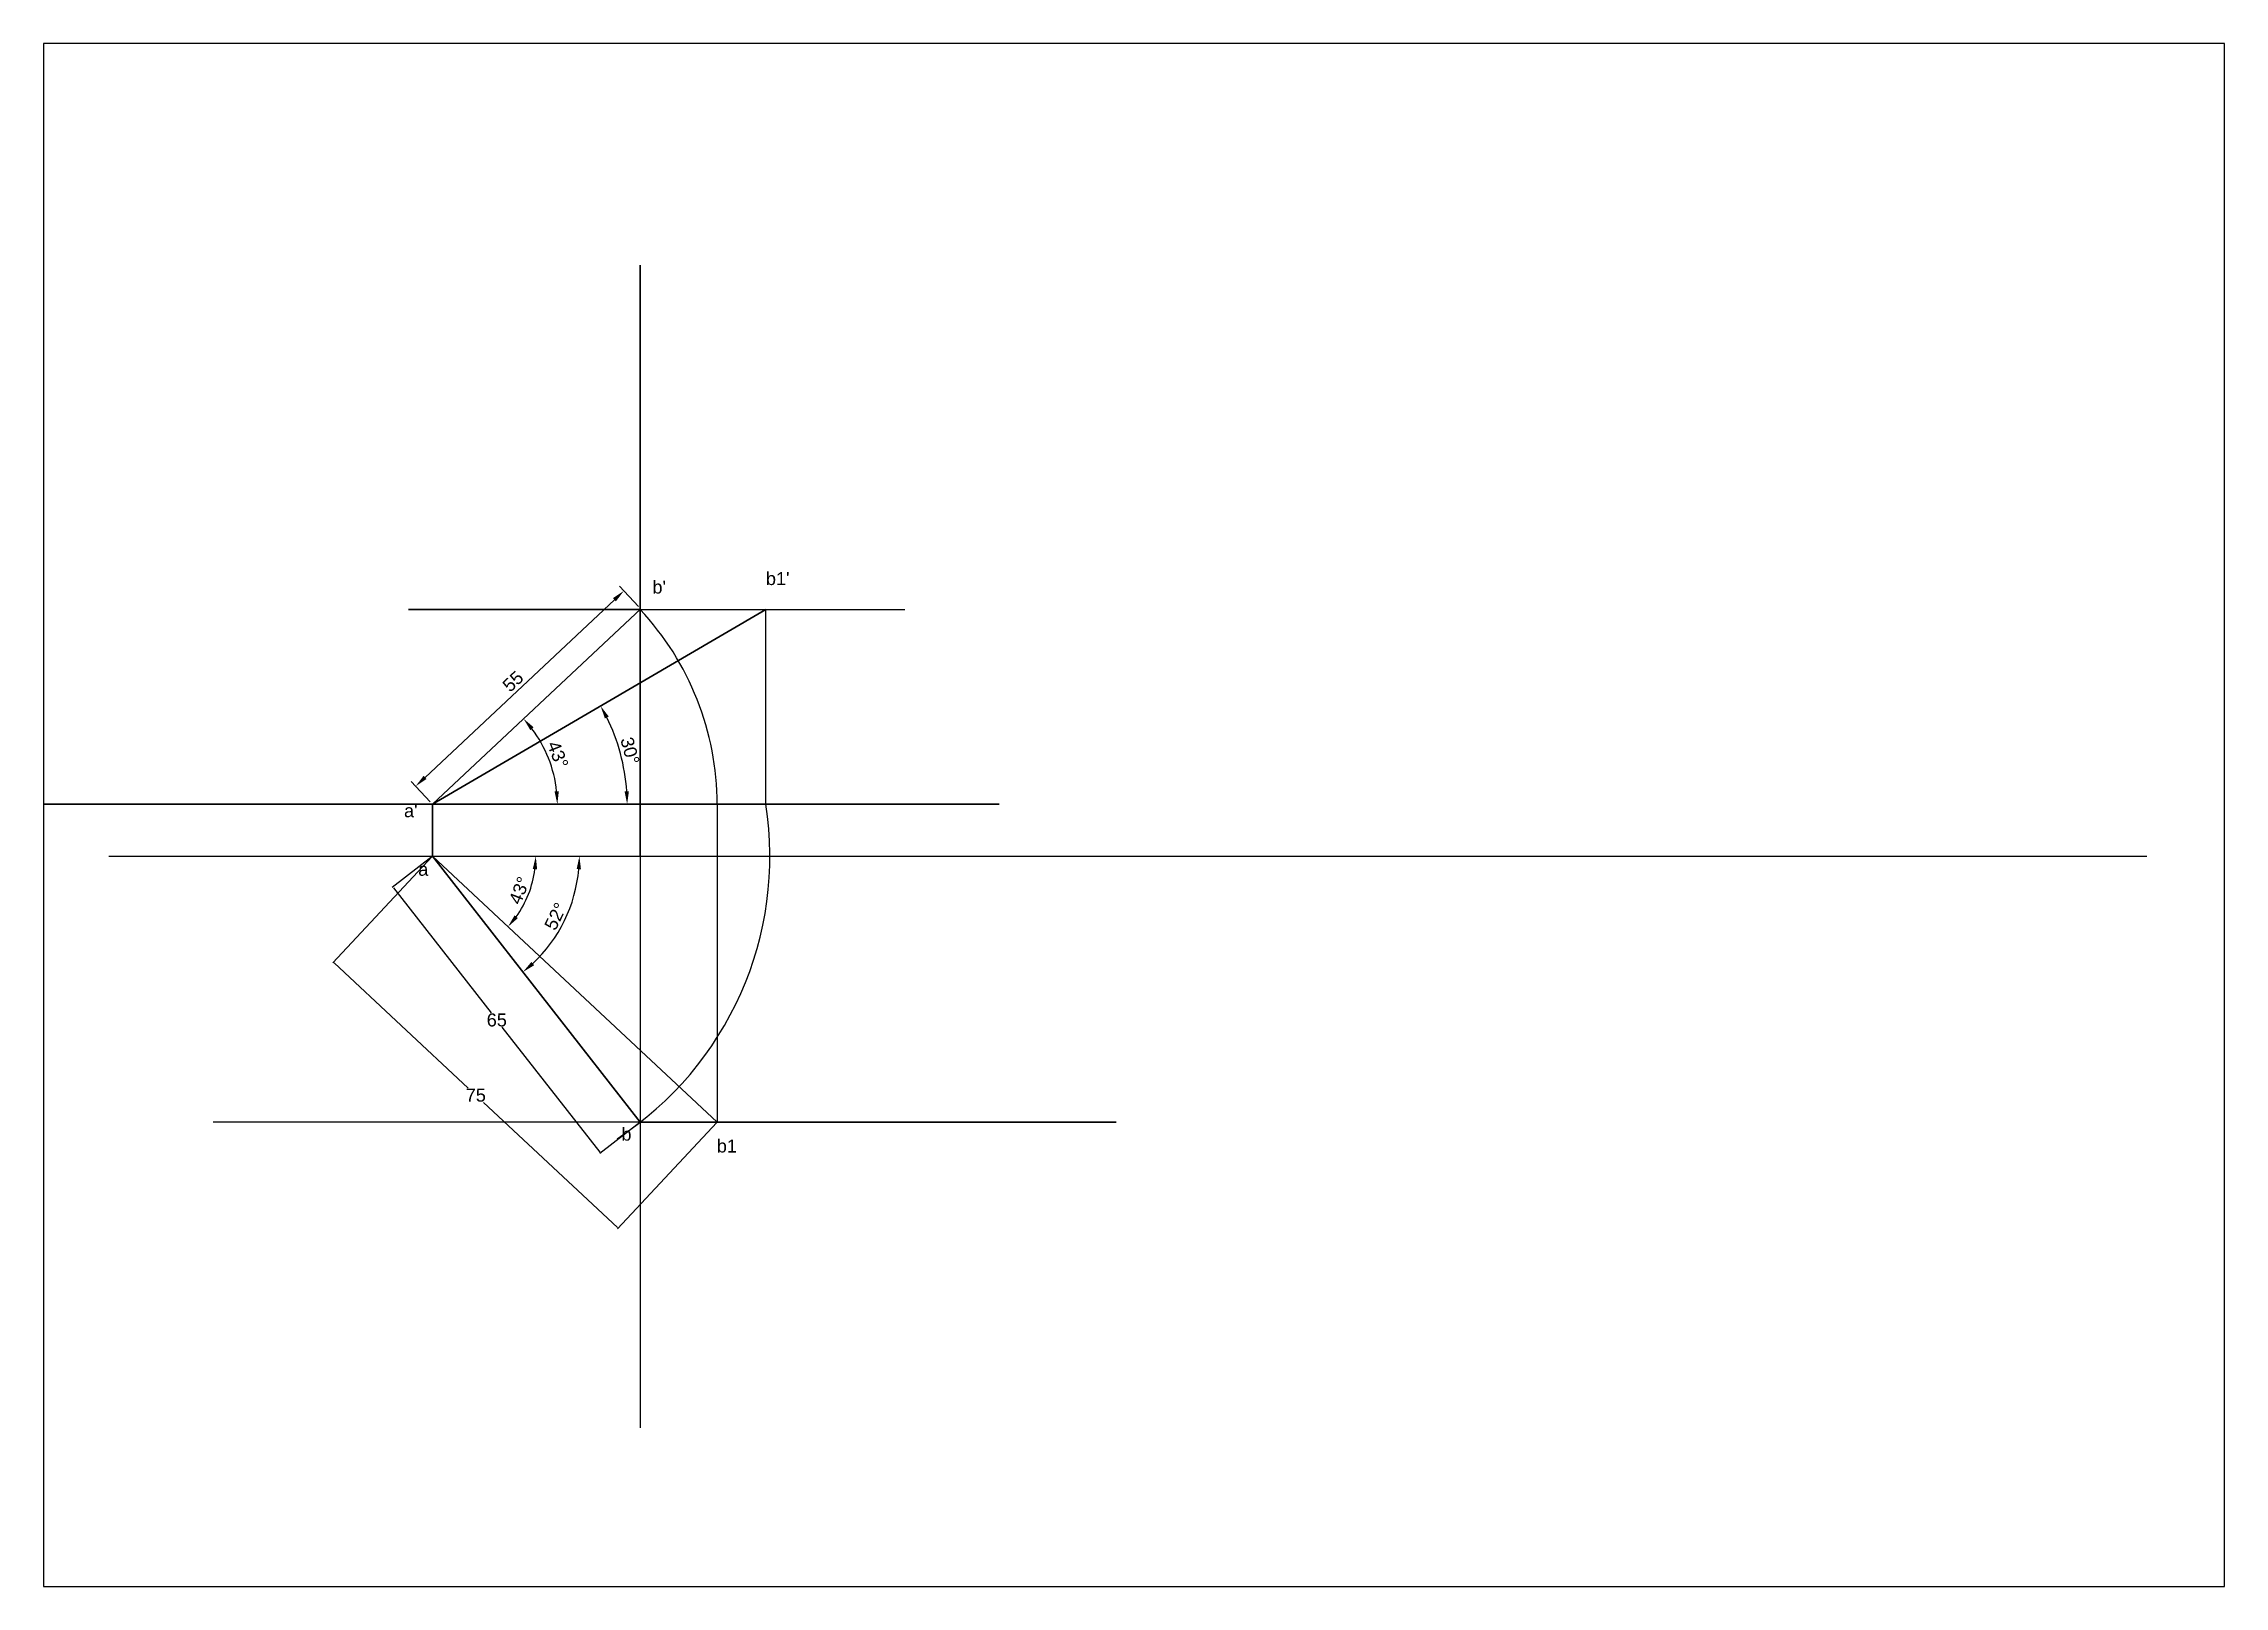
# Model space of a CAD drawing. Header units: millimetres. Extents: x 744 to 1164, y 761 to 1058.
import ezdxf

# ---------------------------------------------------------------- set-up
doc = ezdxf.new("R2010")
doc.units = ezdxf.units.MM
doc.styles.get("Standard").update_dxf_attribs({"font": 'arial.ttf'})
doc.dimstyles.new('Copy of Standard', dxfattribs={"dimtxt": 2.5, "dimasz": 0.18, "dimexe": 0.18, "dimexo": 0.0625, "dimgap": 0.09, "dimtad": 0, "dimtih": 1, "dimtoh": 1, "dimdec": 0, "dimzin": 0, "dimdsep": 46, "dimtxsty": 'Standard', "dimcen": 0.09, "dimadec": 0, "dimazin": 0, "dimtfac": 1, "dimtdec": 0, "dimtofl": 0, "dimtmove": 0, "dimatfit": 3, "dimfxl": 1, "dimtolj": 1, "dimtzin": 0, "dimarcsym": 0})
doc.dimstyles.new('ISO-25', dxfattribs={"dimtxt": 2.5, "dimasz": 2.5, "dimexe": 1.25, "dimexo": 0.625, "dimtad": 1, "dimtxsty": 'Standard', "dimcen": 2.5, "dimadec": 0, "dimazin": 0, "dimtfac": 1, "dimtmove": 0, "dimatfit": 3, "dimfxl": 1, "dimarcsym": 0})

# ---------------------------------------------------------------- blocks, each defined once
blk = doc.blocks.new('*D1')
at = {"color": 0, "lineweight": -2, "transparency": 16777216}
blk.add_arc((819.09, 911.3), 24.06, 5.9557, 37.199, dxfattribs=at)
at = {"color": 0, "transparency": 16777216}
for points in [[(837.94, 925.58), (838.58, 926.12), (836.65, 927.76)], [(843.44, 913.82), (842.61, 913.77), (843.15, 911.3)]]:
    blk.add_solid(points, dxfattribs=at)
at = {"layer": 'Defpoints', "color": 0, "transparency": 16777216}
for p in [(859.22, 948.92), (842.4, 917.28), (744.21, 911.3), (819.09, 911.3), (928.22, 911.3)]:
    blk.add_point(p, dxfattribs=at)
at = {"color": 0, "transparency": 16777216, "insert": (843.24, 920.85), "char_height": 2.5, "attachment_point": 5, "rotation": 291.5774}
blk.add_mtext('43°', dxfattribs=at)
blk = doc.blocks.new('*D2')
at = {"color": 0, "lineweight": -2, "transparency": 16777216}
blk.add_arc((819.09, 911.3), 37.51, 3.8195, 26.4621, dxfattribs=at)
at = {"color": 0, "transparency": 16777216}
for points in [[(852.31, 927.82), (853.04, 928.21), (851.48, 930.21)], [(856.93, 913.81), (856.1, 913.78), (856.6, 911.3)]]:
    blk.add_solid(points, dxfattribs=at)
at = {"layer": 'Defpoints', "color": 0, "transparency": 16777216}
for p in [(883.32, 948.8), (856.02, 917.87), (744.21, 911.3), (819.09, 911.3), (928.22, 911.3)]:
    blk.add_point(p, dxfattribs=at)
at = {"color": 0, "transparency": 16777216, "insert": (857.14, 921.59), "char_height": 2.5, "attachment_point": 5, "rotation": 285.1408}
blk.add_mtext('30°', dxfattribs=at)
blk = doc.blocks.new('*D4')
at = {"color": 0, "lineweight": -2, "transparency": 16777216}
blk.add_arc((819.09, 901.3), 28.3, 313.061, 354.9375, dxfattribs=at)
at = {"color": 0, "transparency": 16777216}
for points in [[(846.87, 898.82), (847.7, 898.78), (847.4, 901.3)], [(838.69, 880.3), (838.15, 880.94), (836.52, 879)]]:
    blk.add_solid(points, dxfattribs=at)
at = {"layer": 'Defpoints', "color": 0, "transparency": 16777216}
for p in [(819.09, 901.3), (819.09, 901.3), (859.09, 901.3), (842.37, 885.2), (859.11, 850.08)]:
    blk.add_point(p, dxfattribs=at)
at = {"color": 0, "transparency": 16777216, "insert": (842.82, 889.73), "char_height": 2.5, "attachment_point": 5, "rotation": 63.9993}
blk.add_mtext('52°', dxfattribs=at)
blk = doc.blocks.new('*D5')
at = {"color": 0, "lineweight": -2, "transparency": 16777216}
blk.add_arc((819.09, 901.3), 19.9, 324.1622, 352.7991, dxfattribs=at)
at = {"color": 0, "transparency": 16777216}
for points in [[(838.42, 898.83), (839.26, 898.78), (839, 901.3)], [(835.55, 889.38), (834.91, 889.91), (833.64, 887.71)]]:
    blk.add_solid(points, dxfattribs=at)
at = {"layer": 'Defpoints', "color": 0, "transparency": 16777216}
for p in [(819.09, 901.3), (819.09, 901.3), (859.09, 901.3), (836.55, 891.74), (873.92, 850.1)]:
    blk.add_point(p, dxfattribs=at)
at = {"color": 0, "transparency": 16777216, "insert": (835.84, 894.7), "char_height": 2.5, "attachment_point": 5, "rotation": 68.4807}
blk.add_mtext('43°', dxfattribs=at)
blk = doc.blocks.new('*D7')
at = {"color": 0, "lineweight": -2, "transparency": 16777216}
for p, q in [((817.67, 916.47), (854.15, 950.67)), ((858.79, 949.37), (855.12, 953.29)), ((818.67, 911.76), (814.99, 915.67))]:
    blk.add_line(p, q, dxfattribs=at)
at = {"color": 0, "transparency": 16777216}
for points in [[(853.86, 950.97), (854.43, 950.36), (855.97, 952.38)], [(817.39, 916.77), (817.96, 916.17), (815.85, 914.76)]]:
    blk.add_solid(points, dxfattribs=at)
at = {"layer": 'Defpoints', "color": 0, "transparency": 16777216}
for p in [(855.97, 952.38), (859.22, 948.92), (819.09, 911.3)]:
    blk.add_point(p, dxfattribs=at)
at = {"color": 0, "transparency": 16777216, "insert": (834.61, 934.95), "char_height": 2.5, "attachment_point": 5, "rotation": 43.1547}
blk.add_mtext('55', dxfattribs=at)
blk = doc.blocks.new('*D10')
at = {"color": 0, "lineweight": -2, "transparency": 16777216}
for p, q in [((819.04, 901.26), (811.34, 895.25)), ((811.6, 895.22), (830.42, 871.12)), ((851.38, 844.3), (832.55, 868.39)), ((859.04, 850.06), (851.34, 844.05))]:
    blk.add_line(p, q, dxfattribs=at)
at = {"color": 0, "transparency": 16777216}
for points in [[(811.62, 895.23), (811.57, 895.2), (811.49, 895.36)], [(851.4, 844.32), (851.35, 844.28), (851.49, 844.16)]]:
    blk.add_solid(points, dxfattribs=at)
at = {"layer": 'Defpoints', "color": 0, "transparency": 16777216}
for p in [(819.09, 901.3), (859.09, 850.1), (851.49, 844.16)]:
    blk.add_point(p, dxfattribs=at)
at = {"color": 0, "transparency": 16777216, "insert": (831.49, 869.76), "char_height": 2.5, "attachment_point": 5}
blk.add_mtext('\\A1;65', dxfattribs=at)
blk = doc.blocks.new('*D11')
at = {"color": 0, "lineweight": -2, "transparency": 16777216}
for p, q in [((819.05, 901.25), (799.9, 880.74)), ((800.15, 880.75), (825.98, 856.64)), ((854.72, 829.8), (828.9, 853.91)), ((873.88, 850.05), (854.73, 829.54))]:
    blk.add_line(p, q, dxfattribs=at)
at = {"color": 0, "transparency": 16777216}
for points in [[(800.17, 880.78), (800.13, 880.73), (800.02, 880.88)], [(854.74, 829.82), (854.7, 829.78), (854.85, 829.68)]]:
    blk.add_solid(points, dxfattribs=at)
at = {"layer": 'Defpoints', "color": 0, "transparency": 16777216}
for p in [(819.09, 901.3), (873.92, 850.1), (854.85, 829.68)]:
    blk.add_point(p, dxfattribs=at)
at = {"color": 0, "transparency": 16777216, "insert": (827.44, 855.28), "char_height": 2.5, "attachment_point": 5}
blk.add_mtext('\\A1;75', dxfattribs=at)

msp = doc.modelspace()

# ---------------------------------------------------------------- linework, layer by layer
for p, q in [((859.093, 901.3), (859.093, 1015.056)), ((859.093, 1015.056), (859.093, 791.279)), ((883.319, 911.3), (883.319, 948.803)), ((873.924, 911.3), (873.924, 850.099)), ((756.791, 901.3), (1149.249, 901.3))]:
    msp.add_line(p, q)
at = {"lineweight": 30}
for p, q in [((819.093, 911.3), (859.216, 948.918)), ((819.093, 911.3), (883.319, 948.803)), ((819.093, 901.3), (873.924, 850.099))]:
    msp.add_line(p, q, dxfattribs=at)
msp.add_lwpolyline([(744.211, 760.73), (1164.211, 760.73), (1164.211, 1057.73), (744.211, 1057.73)], close=True)
for points in [[(859.093, 948.803), (814.502, 948.803), (910.055, 948.803)], [(744.211, 911.3), (928.22, 911.3), (744.211, 911.3)], [(756.791, 901.3), (819.093, 901.3), (819.093, 911.3), (819.093, 901.3)], [(819.093, 901.3), (859.093, 901.3)], [(859.093, 850.099), (950.783, 850.099), (776.86, 850.099)]]:
    msp.add_lwpolyline(points)
msp.add_lwpolyline([(819.093, 901.3), (859.109, 850.078)], dxfattribs=at)
for centre, radius, start, end in [((819.093, 911.3), 54.831, 0, 43.1547), ((819.093, 901.3), 65, 303.16122, 8.84988)]:
    msp.add_arc(centre, radius, start, end)

# ---------------------------------------------------------------- texts
at = {"char_height": 2.5, "attachment_point": 1}
for s, width, insert in [("b'", 10.69186, (861.459, 954.357)), ("a'", 5.47129, (813.621, 911.3)), ('a', 5.46943, (816.359, 900.03)), ('b', 9.81968, (855.481, 849.038))]:
    msp.add_mtext_dynamic_manual_height_columns(s, width=width, gutter_width=12.5, heights=[0], dxfattribs=dict(at, insert=insert))
for s, insert in [("b1'", (883.319, 955.997)), ('b1', (873.857, 846.754))]:
    msp.add_mtext(s, dxfattribs=dict(at, insert=insert))

# ---------------------------------------------------------------- dimensions: what is measured, and where the dimension line sits
for p1, p2, distance, dimstyle, picture, middle in [((819.093, 911.3), (859.216, 948.918), 4.743, 'ISO-25', '*D7', (834.613, 934.952)), ((819.093, 901.3), (873.924, 850.099), -27.943, 'Copy of Standard', '*D11', (827.437, 855.276)), ((819.093, 901.3), (859.093, 850.099), -9.652, 'Copy of Standard', '*D10', (831.487, 869.758))]:
    dim = msp.add_aligned_dim(p1=p1, p2=p2, distance=distance, dimstyle=dimstyle)
    dim.commit()
    dim.dimension.update_dxf_attribs({"geometry": picture, "text_midpoint": middle})
for base, line1, line2, picture, middle in [((842.4, 917.277), ((744.211, 911.3), (928.22, 911.3)), ((819.093, 911.3), (859.216, 948.918)), '*D1', (843.237, 920.848)), ((856.021, 917.874), ((744.211, 911.3), (928.22, 911.3)), ((819.093, 911.3), (883.319, 948.803)), '*D2', (857.136, 921.594)), ((842.371, 885.2), ((819.093, 901.3), (859.109, 850.078)), ((819.093, 901.3), (859.093, 901.3)), '*D4', (842.822, 889.725)), ((836.553, 891.743), ((819.093, 901.3), (873.924, 850.099)), ((819.093, 901.3), (859.093, 901.3)), '*D5', (835.84, 894.696))]:
    dim = msp.add_angular_dim_2l(base=base, line1=line1, line2=line2, dimstyle='ISO-25')
    dim.commit()
    dim.dimension.update_dxf_attribs({"geometry": picture, "text_midpoint": middle})

doc.saveas('drawing.dxf')
